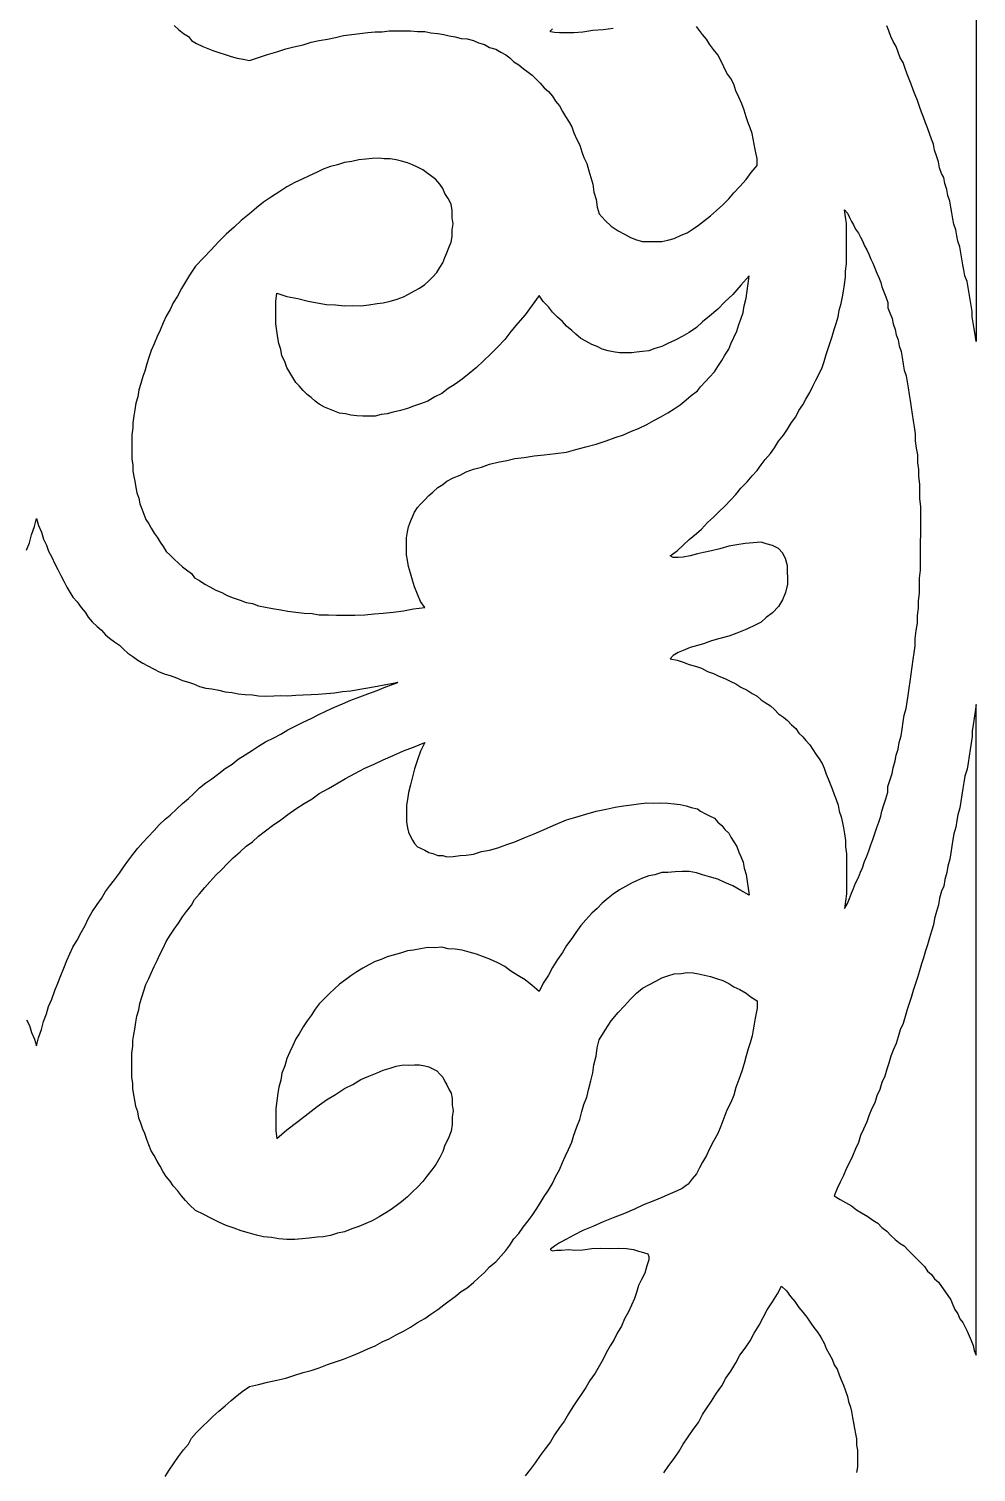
# Model space of a CAD drawing. Extents: x -550 to 550, y -550 to 550.
# Drawn here: x -449.99 to -420, y -146.01 to -100.31 of the extents above; entities that cross this region are included whole.
import ezdxf

# ---------------------------------------------------------------- set-up
doc = ezdxf.new("R2010")
doc.units = 0
doc.layers.add('LAYER_1', color=18, linetype='CONTINUOUS')

msp = doc.modelspace()

# ---------------------------------------------------------------- linework, layer by layer
at = {"layer": 'LAYER_1'}
for points in [[(-420, -99.897), (-420, -100.756), (-420, -101.614), (-420, -102.473), (-420, -103.332), (-420, -104.191), (-420, -105.05), (-420, -105.908), (-420, -106.767), (-420, -107.626), (-420, -108.485), (-420, -109.344), (-420, -110.202), (-420.032, -109.989), (-420.064, -109.8), (-420.096, -109.612), (-420.128, -109.423), (-420.128, -109.251), (-420.16, -109.062), (-420.192, -108.873), (-420.224, -108.684), (-420.256, -108.496), (-420.288, -108.307), (-420.353, -108.126), (-420.385, -107.937), (-420.417, -107.773), (-420.449, -107.584), (-420.481, -107.395), (-420.513, -107.206), (-420.577, -107.025), (-420.609, -106.86), (-420.641, -106.671), (-420.706, -106.49), (-420.738, -106.326), (-420.77, -106.136), (-420.802, -105.947), (-420.834, -105.758), (-420.898, -105.577), (-420.93, -105.387), (-420.994, -105.206), (-421.026, -105.016), (-421.091, -104.884), (-421.155, -104.703), (-421.187, -104.513), (-421.251, -104.331), (-421.315, -104.15), (-421.347, -103.96), (-421.411, -103.803), (-421.476, -103.621), (-421.54, -103.439), (-421.604, -103.282), (-421.668, -103.1), (-421.732, -102.942), (-421.797, -102.76), (-421.861, -102.578), (-421.925, -102.396), (-421.989, -102.238), (-422.053, -102.056), (-422.117, -101.898), (-422.182, -101.74), (-422.246, -101.557), (-422.31, -101.375), (-422.406, -101.225), (-422.47, -101.042), (-422.535, -100.859), (-422.631, -100.708), (-422.695, -100.55), (-422.759, -100.367), (-422.823, -100.209)], [(-445.383, -100.202), (-445.254, -100.33), (-445.094, -100.45), (-444.934, -100.545), (-444.837, -100.679), (-444.677, -100.773), (-444.484, -100.86), (-444.324, -100.928), (-444.163, -100.996), (-443.971, -101.056), (-443.778, -101.116), (-443.586, -101.176), (-443.393, -101.236), (-443.201, -101.27), (-443.008, -101.304), (-442.719, -101.212), (-442.431, -101.12), (-442.142, -101.029), (-441.853, -100.937), (-441.596, -100.878), (-441.307, -100.812), (-441.051, -100.728), (-440.794, -100.669), (-440.537, -100.636), (-440.28, -100.577), (-440.024, -100.519), (-439.767, -100.486), (-439.51, -100.453), (-439.254, -100.42), (-439.029, -100.395), (-438.804, -100.395), (-438.58, -100.369), (-438.355, -100.369), (-438.13, -100.369), (-437.906, -100.369), (-437.681, -100.394), (-437.457, -100.394), (-437.264, -100.427), (-437.039, -100.452), (-436.847, -100.485), (-436.686, -100.525), (-436.494, -100.557), (-436.301, -100.615), (-436.109, -100.622), (-435.916, -100.679), (-435.756, -100.745), (-435.563, -100.802), (-435.403, -100.893), (-435.21, -100.95), (-435.05, -101.04), (-434.889, -101.131), (-434.761, -101.228), (-434.633, -101.351), (-434.472, -101.441), (-434.344, -101.564), (-434.183, -101.679), (-434.055, -101.776), (-433.927, -101.899), (-433.798, -102.022), (-433.67, -102.169), (-433.542, -102.292), (-433.413, -102.439), (-433.317, -102.594), (-433.189, -102.742), (-433.092, -102.922), (-432.996, -103.077), (-432.9, -103.232), (-432.803, -103.412), (-432.739, -103.599), (-432.643, -103.805), (-432.547, -103.984), (-432.483, -104.197), (-432.418, -104.384), (-432.322, -104.564), (-432.258, -104.802), (-432.194, -105.014), (-432.13, -105.227), (-432.098, -105.472), (-432.033, -105.71), (-432.001, -105.955), (-431.937, -106.168), (-431.745, -106.373), (-431.552, -106.554), (-431.327, -106.701), (-431.135, -106.805), (-430.942, -106.908), (-430.75, -106.987), (-430.557, -107.04), (-430.365, -107.043), (-430.14, -107.037), (-429.947, -107.04), (-429.755, -106.992), (-429.562, -106.944), (-429.338, -106.838), (-429.145, -106.765), (-428.953, -106.641), (-428.792, -106.526), (-428.6, -106.378), (-428.407, -106.229), (-428.215, -106.056), (-428.022, -105.883), (-427.829, -105.685), (-427.669, -105.495), (-427.477, -105.297), (-427.284, -105.074), (-427.124, -104.859), (-426.931, -104.637), (-426.931, -104.537), (-426.931, -104.411), (-426.963, -104.269), (-426.995, -104.127), (-427.027, -103.959), (-427.059, -103.792), (-427.091, -103.624), (-427.156, -103.44), (-427.22, -103.28), (-427.284, -103.095), (-427.348, -102.885), (-427.412, -102.675), (-427.509, -102.472), (-427.605, -102.27), (-427.669, -102.059), (-427.765, -101.882), (-427.894, -101.712), (-427.99, -101.509), (-428.086, -101.306), (-428.182, -101.128), (-428.311, -100.957), (-428.439, -100.786), (-428.535, -100.633), (-428.664, -100.487), (-428.76, -100.359), (-428.856, -100.231)], [(-431.488, -100.289), (-431.809, -100.338), (-432.13, -100.362), (-432.45, -100.411), (-432.739, -100.428), (-432.964, -100.429), (-433.189, -100.43), (-433.349, -100.417), (-433.477, -100.396), (-433.477, -100.37), (-433.413, -100.305)], [(-425.968, -117.594), (-425.968, -117.579), (-425.968, -117.305), (-426.032, -117.072), (-426.129, -116.899), (-426.257, -116.759), (-426.45, -116.662), (-426.642, -116.615), (-426.803, -116.558), (-427.059, -116.578), (-427.316, -116.598), (-427.573, -116.643), (-427.829, -116.688), (-428.118, -116.767), (-428.375, -116.837), (-428.632, -116.882), (-428.824, -116.934), (-429.049, -116.996), (-429.274, -117.032), (-429.434, -117.05), (-429.594, -117.044), (-429.691, -116.994), (-429.466, -116.832), (-429.274, -116.654), (-429.081, -116.476), (-428.856, -116.289), (-428.696, -116.145), (-428.503, -115.942), (-428.311, -115.765), (-428.15, -115.596), (-427.958, -115.419), (-427.765, -115.216), (-427.605, -115.048), (-427.444, -114.854), (-427.252, -114.652), (-427.091, -114.459), (-426.931, -114.29), (-426.803, -114.106), (-426.674, -113.947), (-426.514, -113.754), (-426.385, -113.569), (-426.257, -113.36), (-426.097, -113.168), (-425.968, -112.984), (-425.84, -112.775), (-425.712, -112.591), (-425.615, -112.391), (-425.487, -112.208), (-425.391, -112.033), (-425.262, -111.824), (-425.166, -111.624), (-425.07, -111.425), (-424.973, -111.225), (-424.877, -111.025), (-424.813, -110.834), (-424.749, -110.618), (-424.685, -110.427), (-424.62, -110.236), (-424.556, -110.046), (-424.492, -109.83), (-424.428, -109.639), (-424.364, -109.423), (-424.332, -109.216), (-424.268, -109), (-424.235, -108.793), (-424.203, -108.611), (-424.171, -108.404), (-424.139, -108.172), (-424.139, -107.973), (-424.107, -107.741), (-424.107, -107.542), (-424.107, -107.318), (-424.107, -107.119), (-424.107, -106.92), (-424.107, -106.697), (-424.107, -106.473), (-424.139, -106.257), (-424.171, -106.041), (-424.075, -106.141), (-424.011, -106.275), (-423.947, -106.408), (-423.882, -106.516), (-423.818, -106.649), (-423.722, -106.774), (-423.658, -106.906), (-423.594, -107.014), (-423.529, -107.172), (-423.465, -107.305), (-423.401, -107.437), (-423.337, -107.595), (-423.273, -107.727), (-423.209, -107.885), (-423.144, -108.042), (-423.08, -108.175), (-423.016, -108.332), (-422.984, -108.472), (-422.92, -108.629), (-422.856, -108.786), (-422.791, -108.968), (-422.791, -109.142), (-422.727, -109.299), (-422.663, -109.48), (-422.631, -109.645), (-422.567, -109.827), (-422.535, -109.992), (-422.47, -110.149), (-422.438, -110.339), (-422.374, -110.52), (-422.342, -110.71), (-422.31, -110.924), (-422.278, -111.114), (-422.214, -111.295), (-422.182, -111.484), (-422.15, -111.674), (-422.117, -111.888), (-422.085, -112.078), (-422.053, -112.292), (-422.021, -112.506), (-421.989, -112.72), (-421.957, -112.91), (-421.925, -113.124), (-421.925, -113.346), (-421.893, -113.585), (-421.861, -113.799), (-421.861, -114.046), (-421.829, -114.26), (-421.829, -114.483), (-421.797, -114.721), (-421.797, -114.944), (-421.797, -115.191), (-421.764, -115.43), (-421.764, -115.677), (-421.764, -115.924), (-421.764, -116.172), (-421.764, -116.419), (-421.764, -116.433)], [(-450.068, -116.816), (-449.972, -116.58), (-449.908, -116.326), (-449.811, -116.064), (-449.747, -115.81), (-449.683, -116.031), (-449.587, -116.243), (-449.522, -116.464), (-449.426, -116.65), (-449.362, -116.844), (-449.266, -117.03), (-449.169, -117.242), (-449.073, -117.427), (-448.977, -117.613), (-448.881, -117.798), (-448.784, -117.983), (-448.688, -118.142), (-448.592, -118.301), (-448.463, -118.451), (-448.335, -118.627), (-448.207, -118.777), (-448.11, -118.936), (-447.982, -119.085), (-447.822, -119.227), (-447.693, -119.35), (-447.565, -119.499), (-447.437, -119.596), (-447.276, -119.711), (-447.116, -119.825), (-446.987, -119.948), (-446.859, -120.071), (-446.698, -120.185), (-446.538, -120.299), (-446.378, -120.386), (-446.217, -120.474), (-446.025, -120.579), (-445.864, -120.666), (-445.672, -120.744), (-445.511, -120.779), (-445.319, -120.858), (-445.126, -120.936), (-444.934, -120.988), (-444.773, -121.049), (-444.581, -121.127), (-444.388, -121.178), (-444.195, -121.204), (-443.971, -121.247), (-443.778, -121.298), (-443.554, -121.315), (-443.361, -121.366), (-443.136, -121.383), (-442.912, -121.399), (-442.719, -121.424), (-442.495, -121.44), (-442.238, -121.422), (-442.013, -121.412), (-441.789, -121.428), (-441.532, -121.409), (-441.307, -121.399), (-441.051, -121.38), (-440.826, -121.37), (-440.569, -121.351), (-440.313, -121.332), (-440.056, -121.287), (-439.799, -121.268), (-439.51, -121.214), (-439.254, -121.169), (-438.965, -121.115), (-438.74, -121.079), (-438.451, -121.025), (-438.307, -120.998), (-438.317, -121.003), (-438.307, -121.002), (-438.312, -121.004)], [(-425.968, -117.599), (-425.968, -117.614), (-425.968, -117.888), (-426.032, -118.156), (-426.129, -118.383), (-426.257, -118.593), (-426.45, -118.797), (-426.642, -118.95), (-426.803, -119.095), (-427.059, -119.217), (-427.316, -119.339), (-427.573, -119.436), (-427.829, -119.532), (-428.118, -119.613), (-428.375, -119.685), (-428.632, -119.782), (-428.824, -119.835), (-429.049, -119.898), (-429.274, -119.986), (-429.434, -120.056), (-429.594, -120.151), (-429.691, -120.254), (-429.466, -120.292), (-429.274, -120.364), (-429.081, -120.435), (-428.856, -120.498), (-428.696, -120.554), (-428.503, -120.65), (-428.311, -120.721), (-428.15, -120.802), (-427.958, -120.873), (-427.765, -120.969), (-427.605, -121.049), (-427.444, -121.154), (-427.252, -121.25), (-427.091, -121.354), (-426.931, -121.434), (-426.803, -121.548), (-426.674, -121.636), (-426.514, -121.74), (-426.385, -121.854), (-426.257, -121.992), (-426.097, -122.096), (-425.968, -122.209), (-425.84, -122.347), (-425.712, -122.46), (-425.615, -122.607), (-425.487, -122.72), (-425.391, -122.841), (-425.262, -122.979), (-425.166, -123.126), (-425.07, -123.272), (-424.973, -123.419), (-424.877, -123.565), (-424.813, -123.721), (-424.749, -123.901), (-424.685, -124.057), (-424.62, -124.212), (-424.556, -124.368), (-424.492, -124.548), (-424.428, -124.703), (-424.364, -124.884), (-424.332, -125.073), (-424.268, -125.253), (-424.235, -125.443), (-424.203, -125.608), (-424.171, -125.797), (-424.139, -126.011), (-424.139, -126.21), (-424.107, -126.424), (-424.107, -126.623), (-424.107, -126.847), (-424.107, -127.046), (-424.107, -127.245), (-424.107, -127.469), (-424.107, -127.693), (-424.139, -127.926), (-424.171, -128.16), (-424.075, -128.006), (-424.011, -127.838), (-423.947, -127.669), (-423.882, -127.525), (-423.818, -127.357), (-423.722, -127.179), (-423.658, -127.011), (-423.594, -126.867), (-423.529, -126.674), (-423.465, -126.506), (-423.401, -126.338), (-423.337, -126.145), (-423.273, -125.977), (-423.209, -125.784), (-423.144, -125.592), (-423.08, -125.424), (-423.016, -125.231), (-422.984, -125.073), (-422.92, -124.88), (-422.856, -124.688), (-422.791, -124.471), (-422.791, -124.297), (-422.727, -124.105), (-422.663, -123.888), (-422.631, -123.705), (-422.567, -123.488), (-422.535, -123.305), (-422.47, -123.113), (-422.438, -122.905), (-422.374, -122.689), (-422.342, -122.481), (-422.31, -122.249), (-422.278, -122.042), (-422.214, -121.825), (-422.182, -121.618), (-422.15, -121.41), (-422.117, -121.179), (-422.085, -120.971), (-422.053, -120.739), (-422.021, -120.508), (-421.989, -120.276), (-421.957, -120.069), (-421.925, -119.837), (-421.925, -119.614), (-421.893, -119.358), (-421.861, -119.126), (-421.861, -118.879), (-421.829, -118.647), (-421.829, -118.425), (-421.797, -118.168), (-421.797, -117.946), (-421.797, -117.698), (-421.764, -117.442), (-421.764, -117.195), (-421.764, -116.947), (-421.764, -116.7), (-421.764, -116.453), (-421.764, -116.439)], [(-450.068, -131.683), (-449.972, -131.866), (-449.908, -132.084), (-449.811, -132.293), (-449.747, -132.512), (-449.683, -132.256), (-449.587, -131.99), (-449.522, -131.734), (-449.426, -131.495), (-449.362, -131.265), (-449.266, -131.027), (-449.169, -130.761), (-449.073, -130.523), (-448.977, -130.284), (-448.881, -130.046), (-448.784, -129.807), (-448.688, -129.595), (-448.592, -129.383), (-448.463, -129.162), (-448.335, -128.915), (-448.207, -128.694), (-448.11, -128.483), (-447.982, -128.262), (-447.822, -128.032), (-447.693, -127.838), (-447.565, -127.618), (-447.437, -127.45), (-447.276, -127.247), (-447.116, -127.044), (-446.987, -126.85), (-446.859, -126.657), (-446.698, -126.454), (-446.538, -126.252), (-446.378, -126.075), (-446.217, -125.899), (-446.025, -125.688), (-445.864, -125.512), (-445.672, -125.327), (-445.511, -125.204), (-445.319, -125.019), (-445.126, -124.835), (-444.934, -124.676), (-444.773, -124.527), (-444.581, -124.343), (-444.388, -124.185), (-444.195, -124.053), (-443.971, -123.886), (-443.778, -123.728), (-443.554, -123.587), (-443.361, -123.43), (-443.136, -123.289), (-442.912, -123.149), (-442.719, -123.017), (-442.495, -122.877), (-442.238, -122.754), (-442.013, -122.64), (-441.789, -122.5), (-441.532, -122.377), (-441.307, -122.263), (-441.051, -122.14), (-440.826, -122.026), (-440.569, -121.903), (-440.313, -121.781), (-440.056, -121.684), (-439.799, -121.561), (-439.51, -121.456), (-439.254, -121.359), (-438.965, -121.254), (-438.74, -121.166), (-438.451, -121.06), (-438.307, -121.007), (-438.317, -121.008), (-438.307, -121.004), (-438.312, -121.005)], [(-445.672, -146.144), (-445.543, -145.945), (-445.383, -145.71), (-445.254, -145.511), (-445.094, -145.302), (-444.934, -145.119), (-444.837, -144.932), (-444.677, -144.749), (-444.484, -144.556), (-444.324, -144.4), (-444.163, -144.243), (-443.971, -144.077), (-443.778, -143.91), (-443.586, -143.744), (-443.393, -143.577), (-443.201, -143.437), (-443.008, -143.297), (-442.719, -143.229), (-442.431, -143.162), (-442.142, -143.094), (-441.853, -143.027), (-441.596, -142.944), (-441.307, -142.85), (-441.051, -142.793), (-440.794, -142.71), (-440.537, -142.601), (-440.28, -142.518), (-440.024, -142.435), (-439.767, -142.326), (-439.51, -142.217), (-439.254, -142.108), (-439.029, -142.01), (-438.804, -141.885), (-438.58, -141.787), (-438.355, -141.663), (-438.13, -141.539), (-437.906, -141.415), (-437.681, -141.266), (-437.457, -141.142), (-437.264, -141.003), (-437.039, -140.854), (-436.847, -140.715), (-436.686, -140.586), (-436.494, -140.447), (-436.301, -140.283), (-436.109, -140.17), (-435.916, -140.006), (-435.756, -139.852), (-435.563, -139.688), (-435.403, -139.509), (-435.21, -139.346), (-435.05, -139.167), (-434.889, -138.988), (-434.761, -138.819), (-434.633, -138.625), (-434.472, -138.447), (-434.344, -138.253), (-434.183, -138.049), (-434.055, -137.881), (-433.927, -137.688), (-433.798, -137.495), (-433.67, -137.276), (-433.542, -137.083), (-433.413, -136.864), (-433.317, -136.656), (-433.189, -136.438), (-433.092, -136.204), (-432.996, -135.996), (-432.9, -135.788), (-432.803, -135.555), (-432.739, -135.332), (-432.643, -135.074), (-432.547, -134.841), (-432.483, -134.593), (-432.418, -134.37), (-432.322, -134.137), (-432.258, -133.864), (-432.194, -133.616), (-432.13, -133.368), (-432.098, -133.105), (-432.033, -132.832), (-432.001, -132.568), (-431.937, -132.321), (-431.745, -132.009), (-431.552, -131.722), (-431.327, -131.451), (-431.135, -131.241), (-430.942, -131.031), (-430.75, -130.846), (-430.557, -130.686), (-430.365, -130.577), (-430.14, -130.459), (-429.947, -130.35), (-429.755, -130.292), (-429.562, -130.233), (-429.338, -130.216), (-429.145, -130.182), (-428.953, -130.199), (-428.792, -130.226), (-428.6, -130.268), (-428.407, -130.31), (-428.215, -130.377), (-428.022, -130.444), (-427.829, -130.536), (-427.669, -130.637), (-427.477, -130.729), (-427.284, -130.845), (-427.124, -130.972), (-426.931, -131.088), (-426.931, -131.188), (-426.931, -131.313), (-426.963, -131.473), (-426.995, -131.633), (-427.027, -131.818), (-427.059, -132.003), (-427.091, -132.189), (-427.156, -132.409), (-427.22, -132.604), (-427.284, -132.824), (-427.348, -133.07), (-427.412, -133.315), (-427.509, -133.571), (-427.605, -133.827), (-427.669, -134.072), (-427.765, -134.303), (-427.894, -134.544), (-427.99, -134.8), (-428.086, -135.057), (-428.182, -135.288), (-428.311, -135.529), (-428.439, -135.771), (-428.535, -135.977), (-428.664, -136.194), (-428.76, -136.375), (-428.856, -136.557), (-428.985, -136.723), (-429.113, -136.89), (-429.177, -136.936), (-429.306, -137.027), (-429.466, -137.103), (-429.691, -137.2), (-429.947, -137.308), (-430.204, -137.415), (-430.525, -137.542), (-430.814, -137.685), (-431.135, -137.813), (-431.488, -137.951), (-431.809, -138.079), (-432.13, -138.233), (-432.45, -138.36), (-432.739, -138.504), (-432.964, -138.626), (-433.189, -138.749), (-433.349, -138.851), (-433.477, -138.943), (-433.477, -138.969), (-433.413, -138.999), (-433.285, -138.983), (-433.124, -138.982), (-432.9, -138.961), (-432.707, -138.975), (-432.45, -138.969), (-432.162, -138.927), (-431.905, -138.92), (-431.616, -138.929), (-431.327, -138.911), (-431.071, -138.93), (-430.846, -138.959), (-430.686, -139.008), (-430.525, -139.057), (-430.397, -139.091), (-430.365, -139.182), (-430.365, -139.283), (-430.429, -139.48), (-430.493, -139.703), (-430.589, -139.911), (-430.686, -140.094), (-430.75, -140.317), (-430.814, -140.514), (-430.91, -140.723), (-431.006, -140.931), (-431.135, -141.15), (-431.231, -141.384), (-431.359, -141.603), (-431.456, -141.811), (-431.584, -142.005), (-431.712, -142.225), (-431.809, -142.434), (-431.937, -142.653), (-432.065, -142.873), (-432.226, -143.103), (-432.354, -143.323), (-432.483, -143.518), (-432.643, -143.749), (-432.771, -143.944), (-432.9, -144.164), (-433.028, -144.385), (-433.189, -144.591), (-433.349, -144.822), (-433.477, -145.043), (-433.638, -145.274), (-433.798, -145.481), (-433.959, -145.713), (-434.119, -145.919), (-434.28, -146.126)], [(-429.883, -146.033), (-429.723, -145.802), (-429.562, -145.571), (-429.402, -145.341), (-429.274, -145.121), (-429.113, -144.891), (-428.953, -144.661), (-428.792, -144.431), (-428.664, -144.186), (-428.535, -143.992), (-428.375, -143.763), (-428.215, -143.508), (-428.054, -143.278), (-427.926, -143.035), (-427.765, -142.806), (-427.605, -142.551), (-427.477, -142.308), (-427.316, -142.079), (-427.156, -141.851), (-427.027, -141.608), (-426.867, -141.354), (-426.738, -141.112), (-426.61, -140.869), (-426.45, -140.616), (-426.289, -140.363), (-426.161, -140.121), (-426, -140.268), (-425.872, -140.451), (-425.744, -140.608), (-425.615, -140.79), (-425.487, -140.947), (-425.359, -141.104), (-425.23, -141.286), (-425.134, -141.429), (-425.006, -141.585), (-424.909, -141.752), (-424.813, -141.92), (-424.749, -142.097), (-424.653, -142.264), (-424.556, -142.431), (-424.492, -142.609), (-424.396, -142.751), (-424.332, -142.928), (-424.268, -143.081), (-424.203, -143.258), (-424.139, -143.435), (-424.075, -143.612), (-424.043, -143.775), (-423.979, -143.953), (-423.947, -144.091), (-423.915, -144.279), (-423.882, -144.442), (-423.85, -144.63), (-423.818, -144.793), (-423.786, -144.956), (-423.786, -145.154), (-423.754, -145.317), (-423.754, -145.491), (-423.754, -145.665), (-423.754, -145.839), (-423.786, -146.024)]]:
    msp.add_lwpolyline(points, dxfattribs=at)
for points in [[(-433.83, -108.744), (-434.055, -109.055), (-434.28, -109.366), (-434.504, -109.626), (-434.729, -109.887), (-434.921, -110.14), (-435.146, -110.375), (-435.371, -110.611), (-435.595, -110.821), (-435.82, -111.031), (-436.045, -111.217), (-436.269, -111.402), (-436.494, -111.561), (-436.718, -111.696), (-436.911, -111.847), (-437.136, -111.956), (-437.36, -112.091), (-437.585, -112.174), (-437.81, -112.257), (-438.002, -112.332), (-438.227, -112.39), (-438.451, -112.447), (-438.644, -112.497), (-438.836, -112.52), (-439.029, -112.57), (-439.221, -112.568), (-439.414, -112.565), (-439.607, -112.563), (-439.799, -112.535), (-439.96, -112.499), (-440.152, -112.471), (-440.313, -112.408), (-440.473, -112.346), (-440.633, -112.284), (-440.794, -112.195), (-440.922, -112.099), (-441.051, -111.976), (-441.179, -111.879), (-441.307, -111.757), (-441.436, -111.608), (-441.532, -111.503), (-441.628, -111.346), (-441.725, -111.189), (-441.821, -111.032), (-441.885, -110.841), (-441.981, -110.658), (-442.013, -110.458), (-442.078, -110.267), (-442.11, -110.094), (-442.142, -109.868), (-442.174, -109.643), (-442.174, -109.41), (-442.174, -109.176), (-442.174, -108.943), (-442.142, -108.676), (-441.821, -108.778), (-441.468, -108.847), (-441.147, -108.923), (-440.858, -108.981), (-440.569, -109.038), (-440.28, -109.044), (-439.992, -109.076), (-439.735, -109.064), (-439.478, -109.078), (-439.221, -109.04), (-438.965, -109.002), (-438.772, -108.98), (-438.548, -108.924), (-438.355, -108.876), (-438.13, -108.794), (-437.97, -108.703), (-437.777, -108.604), (-437.617, -108.513), (-437.457, -108.396), (-437.328, -108.288), (-437.2, -108.153), (-437.071, -108.019), (-436.975, -107.867), (-436.879, -107.715), (-436.815, -107.546), (-436.751, -107.402), (-436.686, -107.207), (-436.622, -107.063), (-436.59, -106.876), (-436.59, -106.671), (-436.558, -106.484), (-436.59, -106.287), (-436.59, -106.057), (-436.622, -105.86), (-436.718, -105.678), (-436.815, -105.523), (-436.879, -105.359), (-436.975, -105.228), (-437.104, -105.08), (-437.232, -104.982), (-437.392, -104.867), (-437.521, -104.77), (-437.681, -104.68), (-437.842, -104.615), (-438.002, -104.551), (-438.195, -104.494), (-438.355, -104.455), (-438.548, -104.424), (-438.74, -104.418), (-438.901, -104.405), (-439.125, -104.407), (-439.318, -104.427), (-439.542, -104.455), (-439.767, -104.508), (-439.992, -104.536), (-440.216, -104.615), (-440.441, -104.668), (-440.666, -104.748), (-440.858, -104.845), (-441.115, -104.958), (-441.339, -105.063), (-441.564, -105.168), (-441.821, -105.307), (-442.078, -105.472), (-442.302, -105.629), (-442.559, -105.794), (-442.784, -105.978), (-443.008, -106.161), (-443.265, -106.379), (-443.489, -106.589), (-443.746, -106.807), (-443.971, -107.043), (-444.228, -107.313), (-444.452, -107.55), (-444.709, -107.821), (-444.901, -108.102), (-445.03, -108.316), (-445.158, -108.53), (-445.287, -108.77), (-445.415, -108.984), (-445.511, -109.191), (-445.64, -109.405), (-445.736, -109.611), (-445.832, -109.844), (-445.928, -110.051), (-446.025, -110.284), (-446.121, -110.491), (-446.185, -110.716), (-446.249, -110.915), (-446.313, -111.14), (-446.378, -111.313), (-446.442, -111.539), (-446.506, -111.738), (-446.538, -111.956), (-446.602, -112.155), (-446.634, -112.373), (-446.666, -112.564), (-446.698, -112.781), (-446.698, -112.939), (-446.731, -113.156), (-446.731, -113.34), (-446.731, -113.549), (-446.731, -113.733), (-446.731, -113.916), (-446.698, -114.117), (-446.698, -114.301), (-446.666, -114.476), (-446.634, -114.625), (-446.602, -114.826), (-446.57, -115.001), (-446.506, -115.168), (-446.474, -115.342), (-446.41, -115.509), (-446.345, -115.676), (-446.281, -115.842), (-446.185, -115.974), (-446.121, -116.114), (-446.025, -116.272), (-445.928, -116.404), (-445.832, -116.562), (-445.736, -116.694), (-445.64, -116.851), (-445.511, -116.974), (-445.383, -117.098), (-445.254, -117.22), (-445.126, -117.343), (-444.998, -117.44), (-444.837, -117.554), (-444.741, -117.685), (-444.581, -117.773), (-444.42, -117.887), (-444.26, -117.974), (-444.067, -118.079), (-443.875, -118.158), (-443.714, -118.246), (-443.522, -118.324), (-443.297, -118.394), (-443.104, -118.473), (-442.912, -118.499), (-442.719, -118.578), (-442.495, -118.621), (-442.27, -118.665), (-442.013, -118.699), (-441.789, -118.743), (-441.532, -118.777), (-441.275, -118.812), (-441.019, -118.82), (-440.794, -118.863), (-440.505, -118.863), (-440.248, -118.871), (-439.96, -118.87), (-439.671, -118.87), (-439.35, -118.86), (-439.061, -118.833), (-438.772, -118.807), (-438.451, -118.771), (-438.13, -118.736), (-437.81, -118.674), (-437.457, -118.63), (-437.585, -118.434), (-437.681, -118.203), (-437.777, -117.973), (-437.842, -117.759), (-437.906, -117.545), (-437.97, -117.331), (-438.002, -117.134), (-438.034, -116.963), (-438.034, -116.783), (-438.034, -116.604), (-438.034, -116.424), (-438.002, -116.236), (-437.97, -116.073), (-437.906, -115.902), (-437.842, -115.757), (-437.777, -115.611), (-437.681, -115.457), (-437.585, -115.355), (-437.457, -115.219), (-437.328, -115.082), (-437.2, -114.972), (-437.039, -114.827), (-436.879, -114.734), (-436.751, -114.623), (-436.558, -114.521), (-436.333, -114.437), (-436.141, -114.335), (-435.916, -114.251), (-435.659, -114.183), (-435.403, -114.091), (-435.146, -114.023), (-434.857, -113.973), (-434.601, -113.906), (-434.312, -113.881), (-433.991, -113.822), (-433.67, -113.789), (-433.317, -113.747), (-432.964, -113.706), (-432.675, -113.63), (-432.354, -113.545), (-432.033, -113.461), (-431.712, -113.352), (-431.424, -113.25), (-431.167, -113.158), (-430.91, -113.04), (-430.686, -112.956), (-430.429, -112.838), (-430.204, -112.703), (-429.98, -112.594), (-429.755, -112.46), (-429.562, -112.334), (-429.37, -112.208), (-429.177, -112.057), (-429.017, -111.914), (-428.824, -111.764), (-428.728, -111.638), (-428.568, -111.47), (-428.439, -111.337), (-428.279, -111.169), (-428.182, -110.994), (-428.054, -110.81), (-427.958, -110.634), (-427.829, -110.451), (-427.765, -110.284), (-427.669, -110.083), (-427.573, -109.883), (-427.509, -109.666), (-427.444, -109.499), (-427.38, -109.282), (-427.348, -109.074), (-427.284, -108.832), (-427.252, -108.598), (-427.22, -108.365), (-427.188, -108.131), (-427.444, -108.422), (-427.701, -108.712), (-427.958, -108.953), (-428.182, -109.186), (-428.439, -109.402), (-428.664, -109.585), (-428.856, -109.76), (-429.081, -109.918), (-429.306, -110.051), (-429.53, -110.159), (-429.755, -110.267), (-429.947, -110.367), (-430.172, -110.425), (-430.365, -110.5), (-430.557, -110.524), (-430.75, -110.548), (-430.91, -110.564), (-431.103, -110.563), (-431.295, -110.561), (-431.488, -110.535), (-431.648, -110.5), (-431.841, -110.448), (-432.001, -110.363), (-432.162, -110.302), (-432.354, -110.199), (-432.515, -110.113), (-432.675, -109.977), (-432.803, -109.857), (-432.964, -109.72), (-433.092, -109.575), (-433.253, -109.438), (-433.413, -109.275), (-433.542, -109.104), (-433.702, -108.941)], [(-420, -121.695), (-420.032, -121.926), (-420.064, -122.132), (-420.096, -122.339), (-420.128, -122.545), (-420.128, -122.717), (-420.16, -122.924), (-420.192, -123.13), (-420.224, -123.337), (-420.256, -123.544), (-420.288, -123.75), (-420.353, -123.966), (-420.385, -124.173), (-420.417, -124.355), (-420.449, -124.561), (-420.481, -124.768), (-420.513, -124.975), (-420.577, -125.191), (-420.609, -125.374), (-420.641, -125.58), (-420.706, -125.797), (-420.738, -125.979), (-420.77, -126.186), (-420.802, -126.393), (-420.834, -126.6), (-420.898, -126.817), (-420.93, -127.024), (-420.994, -127.241), (-421.026, -127.448), (-421.091, -127.616), (-421.155, -127.832), (-421.187, -128.04), (-421.251, -128.257), (-421.315, -128.474), (-421.347, -128.681), (-421.411, -128.874), (-421.476, -129.091), (-421.54, -129.309), (-421.604, -129.501), (-421.668, -129.719), (-421.732, -129.912), (-421.797, -130.129), (-421.861, -130.347), (-421.925, -130.565), (-421.989, -130.758), (-422.053, -130.976), (-422.117, -131.169), (-422.182, -131.362), (-422.246, -131.58), (-422.31, -131.798), (-422.406, -132.002), (-422.47, -132.22), (-422.535, -132.438), (-422.631, -132.642), (-422.695, -132.835), (-422.759, -133.054), (-422.823, -133.248), (-422.888, -133.466), (-422.984, -133.67), (-423.048, -133.889), (-423.144, -134.093), (-423.209, -134.312), (-423.305, -134.491), (-423.401, -134.72), (-423.465, -134.915), (-423.562, -135.144), (-423.658, -135.349), (-423.722, -135.568), (-423.818, -135.773), (-423.915, -136.002), (-424.011, -136.207), (-424.107, -136.387), (-424.203, -136.617), (-424.3, -136.822), (-424.396, -137.028), (-424.492, -137.258), (-424.3, -137.37), (-424.139, -137.467), (-423.947, -137.578), (-423.786, -137.7), (-423.626, -137.797), (-423.433, -137.908), (-423.273, -138.03), (-423.112, -138.126), (-422.984, -138.258), (-422.823, -138.379), (-422.695, -138.511), (-422.567, -138.642), (-422.406, -138.763), (-422.278, -138.844), (-422.15, -138.975), (-422.021, -139.106), (-421.893, -139.237), (-421.764, -139.368), (-421.636, -139.499), (-421.54, -139.64), (-421.411, -139.745), (-421.315, -139.886), (-421.187, -139.992), (-421.091, -140.133), (-420.994, -140.274), (-420.898, -140.414), (-420.802, -140.555), (-420.738, -140.706), (-420.673, -140.857), (-420.577, -140.998), (-420.513, -141.149), (-420.417, -141.264), (-420.353, -141.391), (-420.288, -141.541), (-420.224, -141.692), (-420.16, -141.843), (-420.096, -141.994), (-420.064, -142.155), (-420, -142.306), (-420, -141.447), (-420, -140.589), (-420, -139.73), (-420, -138.871), (-420, -138.012), (-420, -137.154), (-420, -136.295), (-420, -135.436), (-420, -134.577), (-420, -133.718), (-420, -132.859), (-420, -132.001), (-420, -131.142), (-420, -130.283), (-420, -129.424), (-420, -128.566), (-420, -127.707), (-420, -126.848), (-420, -125.989), (-420, -125.13), (-420, -124.272), (-420, -123.413), (-420, -122.554)], [(-433.83, -130.79), (-434.055, -130.603), (-434.28, -130.416), (-434.504, -130.28), (-434.729, -130.143), (-434.921, -129.997), (-435.146, -129.885), (-435.371, -129.774), (-435.595, -129.687), (-435.82, -129.601), (-436.045, -129.54), (-436.269, -129.479), (-436.494, -129.443), (-436.718, -129.433), (-436.911, -129.387), (-437.136, -129.403), (-437.36, -129.392), (-437.585, -129.433), (-437.81, -129.474), (-438.002, -129.505), (-438.227, -129.571), (-438.451, -129.638), (-438.644, -129.695), (-438.836, -129.777), (-439.029, -129.834), (-439.221, -129.943), (-439.414, -130.051), (-439.607, -130.16), (-439.799, -130.294), (-439.96, -130.419), (-440.152, -130.554), (-440.313, -130.704), (-440.473, -130.855), (-440.633, -131.006), (-440.794, -131.183), (-440.922, -131.351), (-441.051, -131.544), (-441.179, -131.712), (-441.307, -131.905), (-441.436, -132.125), (-441.532, -132.283), (-441.628, -132.493), (-441.725, -132.703), (-441.821, -132.914), (-441.885, -133.14), (-441.981, -133.377), (-442.013, -133.593), (-442.078, -133.82), (-442.11, -134.011), (-442.142, -134.254), (-442.174, -134.498), (-442.174, -134.731), (-442.174, -134.964), (-442.174, -135.197), (-442.142, -135.447), (-441.821, -135.167), (-441.468, -134.904), (-441.147, -134.651), (-440.858, -134.433), (-440.569, -134.216), (-440.28, -134.051), (-439.992, -133.86), (-439.735, -133.73), (-439.478, -133.575), (-439.221, -133.471), (-438.965, -133.367), (-438.772, -133.283), (-438.548, -133.215), (-438.355, -133.156), (-438.13, -133.113), (-437.97, -133.116), (-437.777, -133.109), (-437.617, -133.112), (-437.457, -133.14), (-437.328, -133.177), (-437.2, -133.241), (-437.071, -133.304), (-436.975, -133.403), (-436.879, -133.502), (-436.815, -133.636), (-436.751, -133.744), (-436.686, -133.904), (-436.622, -134.012), (-436.59, -134.181), (-436.59, -134.386), (-436.558, -134.556), (-436.59, -134.77), (-436.59, -135.001), (-436.622, -135.215), (-436.718, -135.45), (-436.815, -135.659), (-436.879, -135.858), (-436.975, -136.042), (-437.104, -136.261), (-437.232, -136.43), (-437.392, -136.633), (-437.521, -136.802), (-437.681, -136.98), (-437.842, -137.133), (-438.002, -137.286), (-438.195, -137.449), (-438.355, -137.577), (-438.548, -137.714), (-438.74, -137.826), (-438.901, -137.928), (-439.125, -138.05), (-439.318, -138.136), (-439.542, -138.233), (-439.767, -138.303), (-439.992, -138.4), (-440.216, -138.445), (-440.441, -138.515), (-440.666, -138.56), (-440.858, -138.569), (-441.115, -138.598), (-441.339, -138.617), (-441.564, -138.636), (-441.821, -138.639), (-442.078, -138.615), (-442.302, -138.582), (-442.559, -138.559), (-442.784, -138.499), (-443.008, -138.44), (-443.265, -138.364), (-443.489, -138.278), (-443.746, -138.202), (-443.971, -138.09), (-444.228, -137.961), (-444.452, -137.848), (-444.709, -137.72), (-444.901, -137.544), (-445.03, -137.401), (-445.158, -137.258), (-445.287, -137.089), (-445.415, -136.946), (-445.511, -136.793), (-445.64, -136.649), (-445.736, -136.496), (-445.832, -136.316), (-445.928, -136.162), (-446.025, -135.983), (-446.121, -135.829), (-446.185, -135.639), (-446.249, -135.476), (-446.313, -135.286), (-446.378, -135.148), (-446.442, -134.958), (-446.506, -134.794), (-446.538, -134.595), (-446.602, -134.431), (-446.634, -134.231), (-446.666, -134.057), (-446.698, -133.857), (-446.698, -133.7), (-446.731, -133.5), (-446.731, -133.317), (-446.731, -133.107), (-446.731, -132.924), (-446.731, -132.741), (-446.698, -132.521), (-446.698, -132.338), (-446.666, -132.145), (-446.634, -131.979), (-446.602, -131.76), (-446.57, -131.567), (-446.506, -131.365), (-446.474, -131.172), (-446.41, -130.97), (-446.345, -130.768), (-446.281, -130.566), (-446.185, -130.381), (-446.121, -130.205), (-446.025, -129.994), (-445.928, -129.809), (-445.832, -129.598), (-445.736, -129.413), (-445.64, -129.203), (-445.511, -129.009), (-445.383, -128.815), (-445.254, -128.621), (-445.126, -128.427), (-444.998, -128.26), (-444.837, -128.057), (-444.741, -127.873), (-444.581, -127.697), (-444.42, -127.494), (-444.26, -127.318), (-444.067, -127.106), (-443.875, -126.921), (-443.714, -126.745), (-443.522, -126.56), (-443.297, -126.366), (-443.104, -126.181), (-442.912, -126.049), (-442.719, -125.864), (-442.495, -125.696), (-442.27, -125.529), (-442.013, -125.352), (-441.789, -125.185), (-441.532, -125.009), (-441.275, -124.833), (-441.019, -124.682), (-440.794, -124.515), (-440.505, -124.356), (-440.248, -124.207), (-439.96, -124.048), (-439.671, -123.889), (-439.35, -123.721), (-439.061, -123.588), (-438.772, -123.456), (-438.451, -123.314), (-438.13, -123.172), (-437.81, -123.056), (-437.457, -122.906), (-437.585, -123.173), (-437.681, -123.457), (-437.777, -123.74), (-437.842, -123.99), (-437.906, -124.239), (-437.97, -124.488), (-438.002, -124.703), (-438.034, -124.892), (-438.034, -125.071), (-438.034, -125.251), (-438.034, -125.431), (-438.002, -125.602), (-437.97, -125.746), (-437.906, -125.882), (-437.842, -125.992), (-437.777, -126.102), (-437.681, -126.202), (-437.585, -126.252), (-437.457, -126.317), (-437.328, -126.383), (-437.2, -126.422), (-437.039, -126.479), (-436.879, -126.483), (-436.751, -126.523), (-436.558, -126.518), (-436.333, -126.479), (-436.141, -126.474), (-435.916, -126.435), (-435.659, -126.36), (-435.403, -126.311), (-435.146, -126.237), (-434.857, -126.128), (-434.601, -126.053), (-434.312, -125.918), (-433.991, -125.8), (-433.67, -125.656), (-433.317, -125.503), (-432.964, -125.35), (-432.675, -125.266), (-432.354, -125.173), (-432.033, -125.081), (-431.712, -125.013), (-431.424, -124.955), (-431.167, -124.905), (-430.91, -124.882), (-430.686, -124.842), (-430.429, -124.818), (-430.204, -124.828), (-429.98, -124.814), (-429.755, -124.824), (-429.562, -124.844), (-429.37, -124.863), (-429.177, -124.908), (-429.017, -124.962), (-428.824, -125.006), (-428.728, -125.079), (-428.568, -125.158), (-428.439, -125.221), (-428.279, -125.299), (-428.182, -125.422), (-428.054, -125.535), (-427.958, -125.657), (-427.829, -125.77), (-427.765, -125.901), (-427.669, -126.049), (-427.573, -126.196), (-427.509, -126.377), (-427.444, -126.509), (-427.38, -126.69), (-427.348, -126.881), (-427.284, -127.087), (-427.252, -127.303), (-427.22, -127.519), (-427.188, -127.735), (-427.444, -127.586), (-427.701, -127.437), (-427.958, -127.338), (-428.182, -127.229), (-428.439, -127.155), (-428.664, -127.096), (-428.856, -127.027), (-429.081, -126.993), (-429.306, -126.984), (-429.53, -127), (-429.755, -127.016), (-429.947, -127.023), (-430.172, -127.089), (-430.365, -127.121), (-430.557, -127.203), (-430.75, -127.285), (-430.91, -127.358), (-431.103, -127.465), (-431.295, -127.572), (-431.488, -127.705), (-431.648, -127.829), (-431.841, -127.987), (-432.001, -128.161), (-432.162, -128.31), (-432.354, -128.52), (-432.515, -128.694), (-432.675, -128.919), (-432.803, -129.11), (-432.964, -129.335), (-433.092, -129.551), (-433.253, -129.777), (-433.413, -130.029), (-433.542, -130.27), (-433.702, -130.522)]]:
    msp.add_lwpolyline(points, close=True, dxfattribs=at)

doc.saveas('drawing.dxf')
